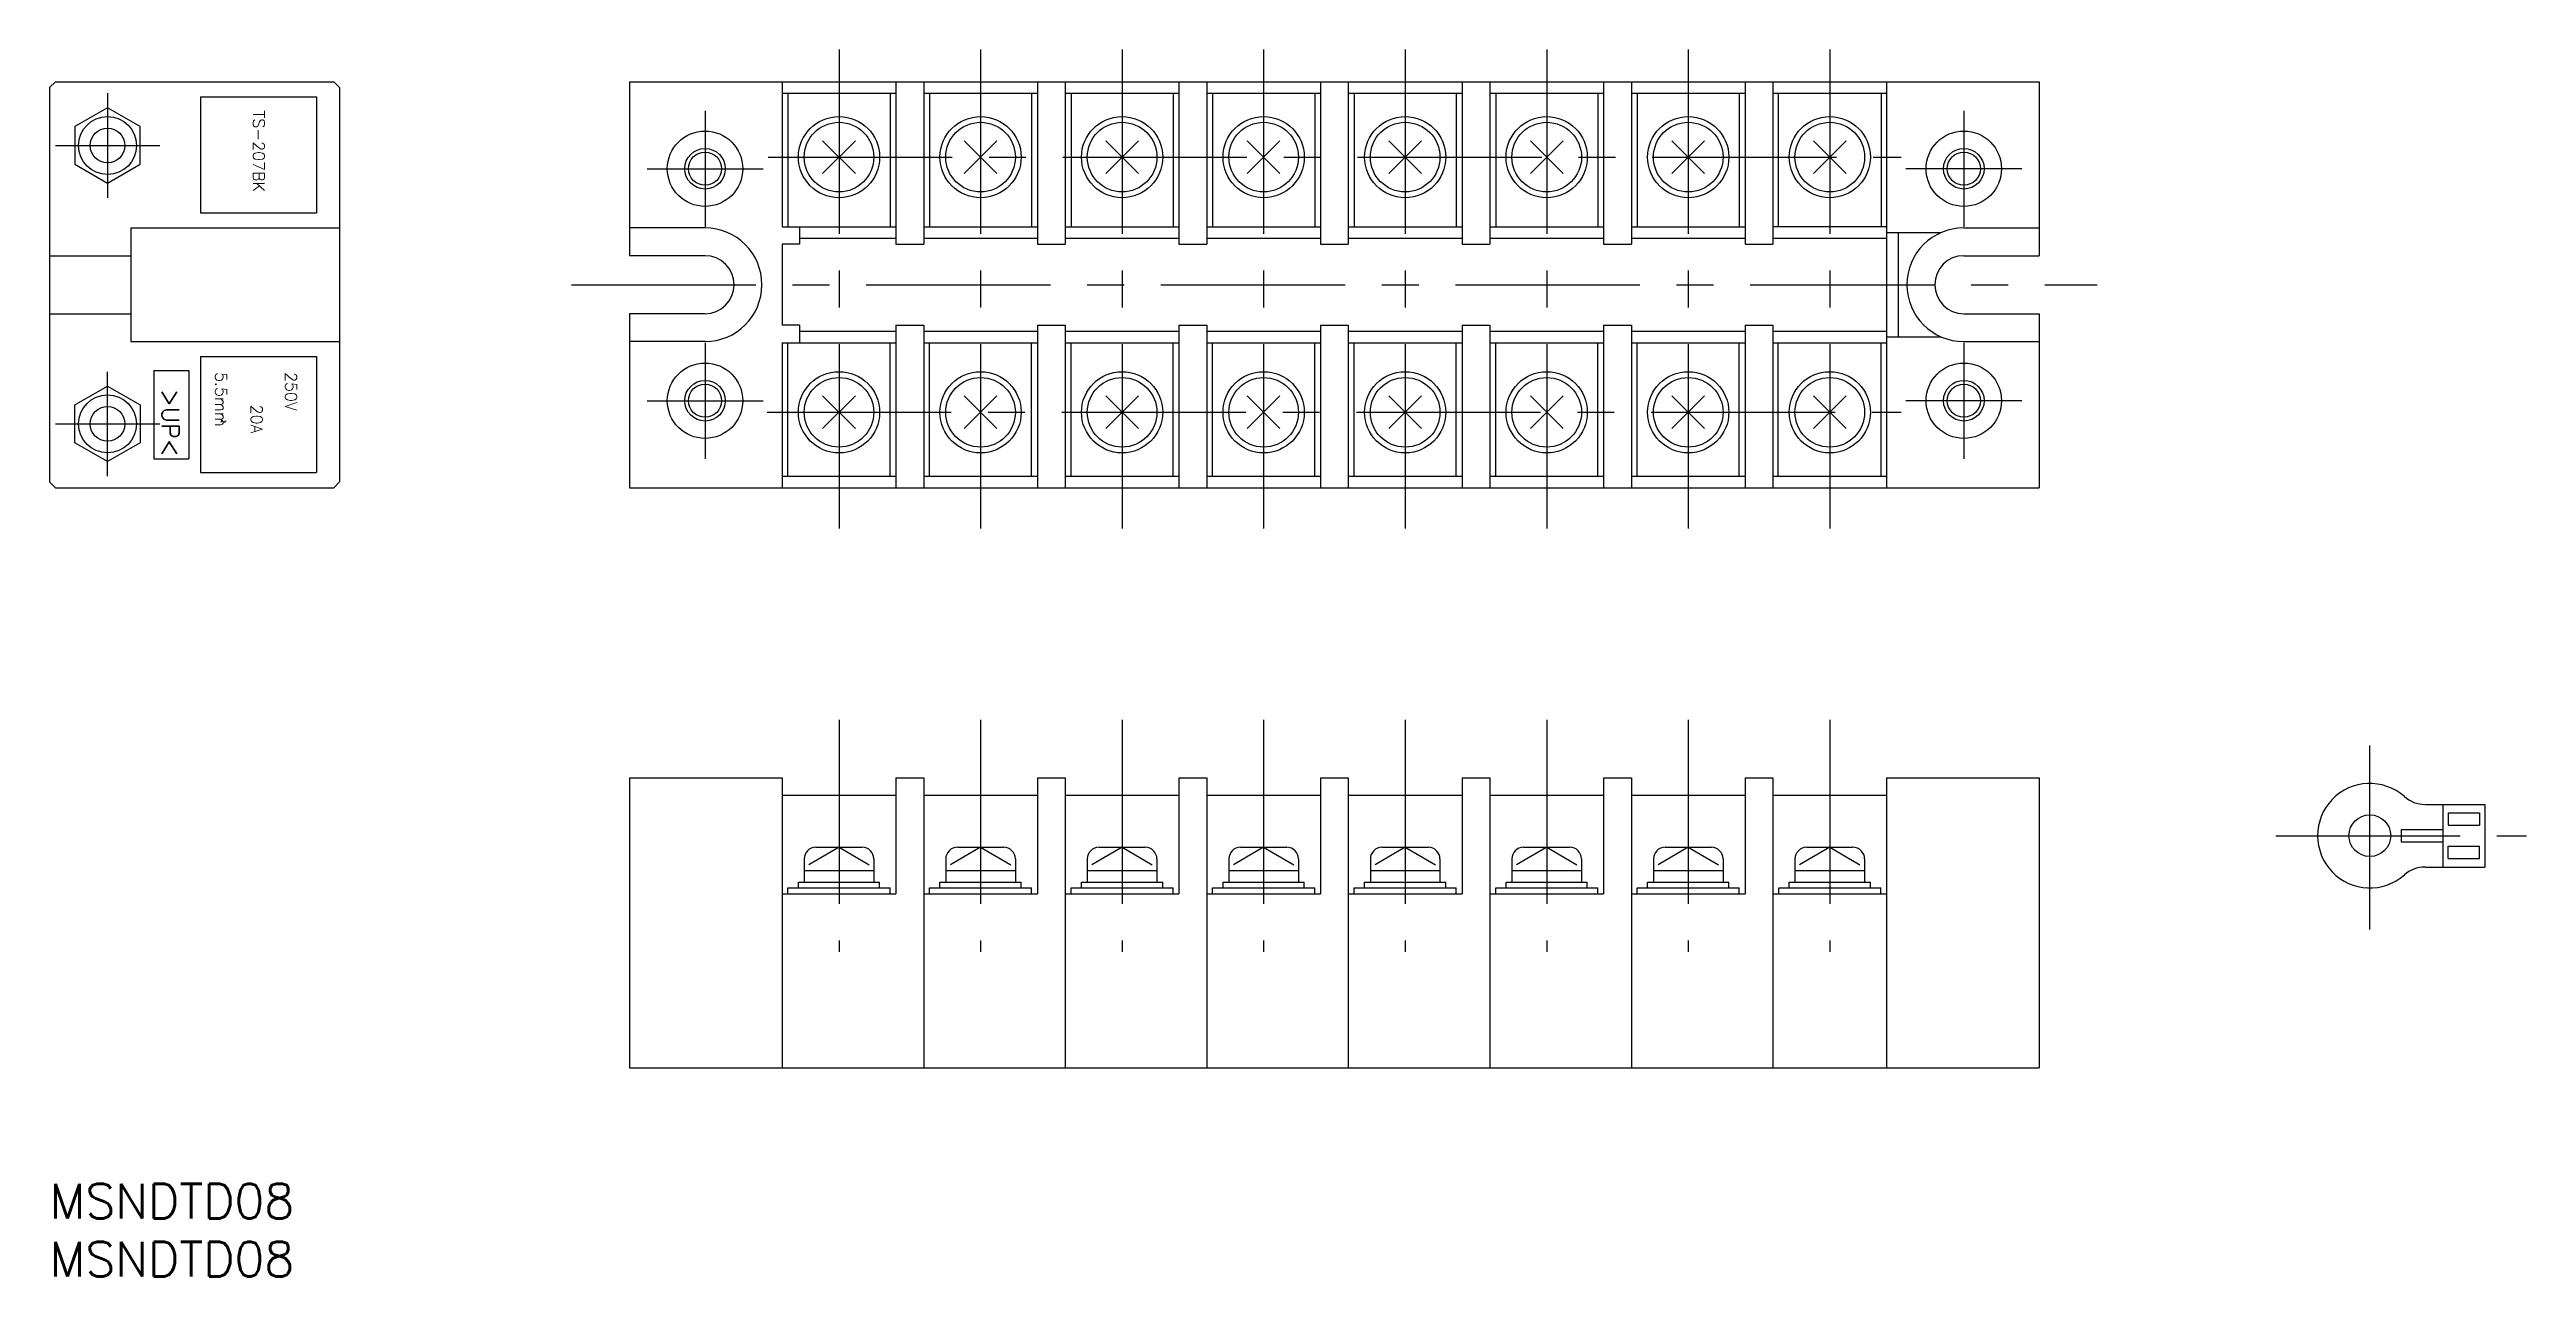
# Model space of a CAD drawing. Extents: x 0 to 214, y -8 to 98.
import ezdxf

# ---------------------------------------------------------------- set-up
doc = ezdxf.new("R2010")
doc.units = 0
doc.header["$LTSCALE"] = 0.5
doc.linetypes.add('CENTER', pattern=[50.8, 31.75, -6.35, 6.35, -6.35])
for name, color, linetype in [('MSM_CENTER', 1, 'CENTER'), ('MSM_CONTINUOUS', 7, 'CONTINUOUS'), ('MSM_NARROW', 5, 'CONTINUOUS'), ('MSM_PART_NUMBER', 7, 'CONTINUOUS')]:
    doc.layers.add(name, color=color, linetype=linetype)
doc.styles.get("Standard").update_dxf_attribs({"font": 'txt.shx', "height": 3, "bigfont": 'bigfont.shx'})

msp = doc.modelspace()

# ---------------------------------------------------------------- linework, layer by layer
at = {"layer": 'MSM_CENTER'}
for p, q in [((68.05, 97.77), (68.05, 55)), ((80.25, 97.77), (80.25, 55)), ((92.45, 97.77), (92.45, 55)), ((104.65, 97.77), (104.65, 55)), ((116.85, 97.77), (116.85, 55)), ((129.05, 97.77), (129.05, 55)), ((141.25, 97.77), (141.25, 55)), ((153.45, 97.77), (153.45, 55)), ((5, 94), (5, 85)), ((56.5, 92.5), (56.5, 82.5)), ((165, 92.5), (165, 82.5)), ((0.5, 89.5), (9.5, 89.5)), ((61.94, 88.5), (159.6, 88.5)), ((51.5, 87.5), (61.5, 87.5)), ((170, 87.5), (160, 87.5)), ((45, 77.5), (176.5, 77.5)), ((56.5, 72.5), (56.5, 62.5)), ((165, 72.5), (165, 62.5)), ((5, 61), (5, 70)), ((51.5, 67.5), (61.5, 67.5)), ((61.85, 66.5), (159.6, 66.5)), ((170, 67.5), (160, 67.5)), ((0.5, 65.5), (9.5, 65.5)), ((68.05, 40), (68.05, 20)), ((80.25, 40), (80.25, 20)), ((92.45, 40), (92.45, 20)), ((104.65, 40), (104.65, 20)), ((116.85, 40), (116.85, 20)), ((129.05, 40), (129.05, 20)), ((141.25, 40), (141.25, 20)), ((153.45, 40), (153.45, 20)), ((200, 21.9), (200, 38.1)), ((191.9, 30), (213.5, 30))]:
    msp.add_line(p, q, dxfattribs=at)
at = {"layer": 'MSM_CONTINUOUS'}
for p, q in [((0.5, 95), (0, 94.5)), ((0, 94.5), (0, 60.5)), ((0.5, 95), (24.5, 95)), ((24.5, 95), (25, 94.5)), ((25, 94.5), (25, 60.5)), ((50, 95), (50, 80)), ((50, 95), (171.5, 95)), ((63.15, 95), (63.15, 82.5)), ((63.15, 94), (72.95, 94)), ((63.65, 94), (63.65, 82.5)), ((72.45, 94), (72.45, 82.5)), ((72.95, 95), (72.95, 81)), ((75.35, 95), (75.35, 81)), ((75.35, 94), (85.15, 94)), ((75.85, 94), (75.85, 82.5)), ((84.65, 94), (84.65, 82.5)), ((85.15, 95), (85.15, 81)), ((87.55, 95), (87.55, 81)), ((87.55, 94), (97.35, 94)), ((88.05, 94), (88.05, 82.5)), ((96.85, 94), (96.85, 82.5)), ((97.35, 95), (97.35, 81)), ((99.75, 95), (99.75, 81)), ((99.75, 94), (109.55, 94)), ((100.25, 94), (100.25, 82.5)), ((109.05, 94), (109.05, 82.5)), ((109.55, 95), (109.55, 81)), ((111.95, 95), (111.95, 81)), ((111.95, 94), (121.75, 94)), ((112.45, 94), (112.45, 82.5)), ((121.25, 94), (121.25, 82.5)), ((121.75, 95), (121.75, 81)), ((124.15, 95), (124.15, 81)), ((124.15, 94), (133.95, 94)), ((124.65, 94), (124.65, 82.5)), ((133.45, 94), (133.45, 82.5)), ((133.95, 95), (133.95, 81)), ((136.35, 95), (136.35, 81)), ((136.35, 94), (146.15, 94)), ((136.85, 94), (136.85, 82.5)), ((145.65, 94), (145.65, 82.5)), ((146.15, 95), (146.15, 81)), ((148.55, 95), (148.55, 81)), ((148.55, 94), (158.35, 94)), ((149.01, 94), (149.01, 82.5)), ((157.88, 94), (157.88, 82.5)), ((158.35, 95), (158.35, 60)), ((171.5, 95), (171.5, 80)), ((5, 92.75), (2.19, 91.13)), ((7.81, 91.13), (5, 92.75)), ((13, 93.7), (23, 93.7)), ((13, 93.7), (13, 83.7)), ((23, 93.7), (23, 83.7)), ((2.19, 91.13), (2.19, 87.88)), ((7.81, 87.88), (7.81, 91.13)), ((69.46, 89.91), (66.64, 87.09)), ((66.64, 89.91), (69.46, 87.09)), ((81.66, 89.91), (78.84, 87.09)), ((78.84, 89.91), (81.66, 87.09)), ((93.86, 89.91), (91.04, 87.09)), ((91.04, 89.91), (93.86, 87.09)), ((106.06, 89.91), (103.24, 87.09)), ((103.24, 89.91), (106.06, 87.09)), ((118.26, 89.91), (115.44, 87.09)), ((115.44, 89.91), (118.26, 87.09)), ((130.46, 89.91), (127.64, 87.09)), ((127.64, 89.91), (130.46, 87.09)), ((142.66, 89.91), (139.84, 87.09)), ((139.84, 89.91), (142.66, 87.09)), ((154.86, 89.91), (152.04, 87.09)), ((152.04, 89.91), (154.86, 87.09)), ((2.19, 87.88), (5, 86.25)), ((5, 86.25), (7.81, 87.88)), ((13, 83.7), (23, 83.7)), ((7, 82.4), (7, 72.6)), ((7, 82.4), (25, 82.4)), ((56.5, 82.4), (50, 82.4)), ((63.15, 82.5), (72.95, 82.5)), ((64.65, 82.5), (64.65, 81)), ((64.65, 81.5), (72.95, 81.5)), ((75.35, 82.5), (85.15, 82.5)), ((75.35, 81.5), (85.15, 81.5)), ((87.55, 82.5), (97.35, 82.5)), ((87.55, 81.5), (97.35, 81.5)), ((99.75, 82.5), (109.55, 82.5)), ((99.75, 81.5), (109.55, 81.5)), ((111.95, 82.5), (121.75, 82.5)), ((111.95, 81.5), (121.75, 81.5)), ((124.15, 82.5), (133.95, 82.5)), ((124.15, 81.5), (133.95, 81.5)), ((136.35, 82.5), (146.15, 82.5)), ((136.35, 81.5), (146.15, 81.5)), ((158.35, 82.5), (148.55, 82.5)), ((148.55, 81.5), (158.35, 81.5)), ((158.35, 82), (163.06, 82)), ((159.35, 82), (159.35, 73)), ((165, 82.4), (171.5, 82.4)), ((0, 80), (7, 80)), ((56.5, 80), (50, 80)), ((64.65, 81), (63.15, 81)), ((63.15, 81), (63.15, 74)), ((72.95, 81), (75.35, 81)), ((85.15, 81), (87.55, 81)), ((97.35, 81), (99.75, 81)), ((109.55, 81), (111.95, 81)), ((121.75, 81), (124.15, 81)), ((133.95, 81), (136.35, 81)), ((146.15, 81), (148.55, 81)), ((165, 80), (171.5, 80)), ((0, 75), (7, 75)), ((56.5, 75), (50, 75)), ((50, 75), (50, 60)), ((165, 75), (171.5, 75)), ((171.5, 75), (171.5, 60)), ((7, 72.6), (25, 72.6)), ((56.5, 72.6), (50, 72.6)), ((64.65, 74), (63.15, 74)), ((64.65, 74), (64.65, 72.5)), ((64.65, 73.5), (72.95, 73.5)), ((72.95, 74), (75.35, 74)), ((72.95, 74), (72.95, 60)), ((75.35, 74), (75.35, 60)), ((75.35, 73.5), (85.15, 73.5)), ((85.15, 74), (87.55, 74)), ((85.15, 74), (85.15, 60)), ((87.55, 74), (87.55, 60)), ((87.55, 73.5), (97.35, 73.5)), ((97.35, 74), (97.35, 60)), ((97.35, 74), (99.75, 74)), ((99.75, 74), (99.75, 60)), ((99.75, 73.5), (109.55, 73.5)), ((109.55, 74), (109.55, 60)), ((109.55, 74), (111.95, 74)), ((111.95, 74), (111.95, 60)), ((111.95, 73.5), (121.75, 73.5)), ((121.75, 74), (121.75, 60)), ((121.75, 74), (124.15, 74)), ((124.15, 74), (124.15, 60)), ((124.15, 73.5), (133.95, 73.5)), ((133.95, 74), (133.95, 60)), ((133.95, 74), (136.35, 74)), ((136.35, 74), (136.35, 60)), ((136.35, 73.5), (146.15, 73.5)), ((146.15, 74), (148.55, 74)), ((146.15, 74), (146.15, 60)), ((148.55, 74), (148.55, 60)), ((148.55, 73.5), (158.35, 73.5)), ((158.35, 73), (163.06, 73)), ((165, 72.6), (171.5, 72.6)), ((13, 71.3), (23, 71.3)), ((13, 71.3), (13, 61.3)), ((23, 71.3), (23, 61.3)), ((63.15, 72.5), (72.95, 72.5)), ((63.15, 72.5), (63.15, 60)), ((63.65, 61), (63.65, 72.5)), ((72.45, 61), (72.45, 72.5)), ((75.35, 72.5), (85.15, 72.5)), ((75.85, 61), (75.85, 72.5)), ((84.65, 61), (84.65, 72.5)), ((87.55, 72.5), (97.35, 72.5)), ((88.05, 61), (88.05, 72.5)), ((96.85, 61), (96.85, 72.5)), ((99.75, 72.5), (109.55, 72.5)), ((100.25, 61), (100.25, 72.5)), ((109.05, 61), (109.05, 72.5)), ((111.95, 72.5), (121.75, 72.5)), ((112.45, 61), (112.45, 72.5)), ((121.25, 61), (121.25, 72.5)), ((124.15, 72.5), (133.95, 72.5)), ((124.65, 61), (124.65, 72.5)), ((133.45, 61), (133.45, 72.5)), ((136.35, 72.5), (146.15, 72.5)), ((136.85, 61), (136.85, 72.5)), ((145.65, 61), (145.65, 72.5)), ((148.55, 72.5), (158.35, 72.5)), ((149.01, 61), (149.01, 72.5)), ((157.88, 61), (157.88, 72.5)), ((2.19, 67.13), (5, 68.75)), ((5, 68.75), (7.81, 67.13)), ((9, 70.1), (12, 70.1)), ((9, 70.1), (9, 62.5)), ((12, 70.1), (12, 62.5)), ((2.19, 63.88), (2.19, 67.13)), ((7.81, 67.13), (7.81, 63.88)), ((69.46, 65.09), (66.64, 67.91)), ((66.64, 65.09), (69.46, 67.91)), ((81.66, 65.09), (78.84, 67.91)), ((78.84, 65.09), (81.66, 67.91)), ((93.86, 65.09), (91.04, 67.91)), ((91.04, 65.09), (93.86, 67.91)), ((106.06, 65.09), (103.24, 67.91)), ((103.24, 65.09), (106.06, 67.91)), ((118.26, 65.09), (115.44, 67.91)), ((115.44, 65.09), (118.26, 67.91)), ((130.46, 65.09), (127.64, 67.91)), ((127.64, 65.09), (130.46, 67.91)), ((142.66, 65.09), (139.84, 67.91)), ((139.84, 65.09), (142.66, 67.91)), ((154.86, 65.09), (152.04, 67.91)), ((152.04, 65.09), (154.86, 67.91)), ((5, 62.25), (2.19, 63.88)), ((7.81, 63.88), (5, 62.25)), ((9, 62.5), (12, 62.5)), ((0, 60.5), (0.5, 60)), ((0.5, 60), (24.5, 60)), ((13, 61.3), (23, 61.3)), ((25, 60.5), (24.5, 60)), ((50, 60), (171.5, 60)), ((63.15, 61), (72.95, 61)), ((75.35, 61), (85.15, 61)), ((87.55, 61), (97.35, 61)), ((99.75, 61), (109.55, 61)), ((111.95, 61), (121.75, 61)), ((124.15, 61), (133.95, 61)), ((136.35, 61), (146.15, 61)), ((148.55, 61), (158.35, 61)), ((50, 35), (50, 10)), ((50, 35), (63.15, 35)), ((63.15, 35), (63.15, 10)), ((72.95, 35), (72.95, 25)), ((72.95, 35), (75.35, 35)), ((75.35, 35), (75.35, 10)), ((85.15, 35), (85.15, 25)), ((85.15, 35), (87.55, 35)), ((87.55, 35), (87.55, 10)), ((97.35, 35), (97.35, 25)), ((97.35, 35), (99.75, 35)), ((99.75, 35), (99.75, 10)), ((109.55, 35), (109.55, 25)), ((109.55, 35), (111.95, 35)), ((111.95, 35), (111.95, 10)), ((121.75, 35), (121.75, 25)), ((121.75, 35), (124.15, 35)), ((124.15, 35), (124.15, 10)), ((133.95, 35), (136.35, 35)), ((133.95, 35), (133.95, 25)), ((136.35, 35), (136.35, 10)), ((146.15, 35), (146.15, 25)), ((146.15, 35), (148.55, 35)), ((148.55, 35), (148.55, 10)), ((158.35, 35), (171.5, 35)), ((158.35, 35), (158.35, 10)), ((171.5, 35), (171.5, 10)), ((63.15, 33.5), (72.95, 33.5)), ((75.35, 33.5), (85.15, 33.5)), ((87.55, 33.5), (97.35, 33.5)), ((99.75, 33.5), (109.55, 33.5)), ((111.95, 33.5), (121.75, 33.5)), ((124.15, 33.5), (133.95, 33.5)), ((136.35, 33.5), (146.15, 33.5)), ((148.55, 33.5), (158.35, 33.5)), ((204.76, 32.7), (209.9, 32.7)), ((206.3, 32.7), (206.3, 27.3)), ((209.9, 32.7), (209.9, 27.3)), ((202.7, 30.54), (206.3, 30.54)), ((202.7, 30.54), (202.7, 29.46)), ((206.75, 31.98), (206.75, 30.9)), ((206.75, 31.98), (209.45, 31.98)), ((206.75, 30.9), (209.45, 30.9)), ((209.45, 31.98), (209.45, 30.9)), ((65.05, 28), (65.05, 26)), ((68.05, 29), (65.45, 27.5)), ((66.05, 29), (70.05, 29)), ((68.05, 29), (70.65, 27.5)), ((71.05, 28), (71.05, 26)), ((77.25, 28), (77.25, 26)), ((80.25, 29), (77.65, 27.5)), ((78.25, 29), (82.25, 29)), ((80.25, 29), (82.85, 27.5)), ((83.25, 28), (83.25, 26)), ((89.45, 28), (89.45, 26)), ((92.45, 29), (89.85, 27.5)), ((90.45, 29), (94.45, 29)), ((92.45, 29), (95.05, 27.5)), ((95.45, 28), (95.45, 26)), ((101.65, 28), (101.65, 26)), ((104.65, 29), (102.05, 27.5)), ((102.65, 29), (106.65, 29)), ((104.65, 29), (107.25, 27.5)), ((107.65, 28), (107.65, 26)), ((113.85, 28), (113.85, 26)), ((116.85, 29), (114.25, 27.5)), ((114.85, 29), (118.85, 29)), ((116.85, 29), (119.45, 27.5)), ((119.85, 28), (119.85, 26)), ((126.05, 28), (126.05, 26)), ((129.05, 29), (126.45, 27.5)), ((127.05, 29), (131.05, 29)), ((129.05, 29), (131.65, 27.5)), ((132.05, 28), (132.05, 26)), ((138.25, 28), (138.25, 26)), ((141.25, 29), (138.65, 27.5)), ((139.25, 29), (143.25, 29)), ((141.25, 29), (143.85, 27.5)), ((144.25, 28), (144.25, 26)), ((150.45, 28), (150.45, 26)), ((153.45, 29), (150.85, 27.5)), ((151.45, 29), (155.45, 29)), ((153.45, 29), (156.05, 27.5)), ((156.45, 28), (156.45, 26)), ((202.7, 29.46), (206.3, 29.46)), ((206.75, 28.02), (206.75, 29.1)), ((206.75, 29.1), (209.45, 29.1)), ((206.75, 28.02), (209.45, 28.02)), ((209.45, 28.02), (209.45, 29.1)), ((64.55, 25.5), (64.55, 26)), ((64.55, 26), (71.55, 26)), ((65.05, 27), (71.05, 27)), ((71.55, 25.5), (71.55, 26)), ((76.75, 26), (83.75, 26)), ((76.75, 25.5), (76.75, 26)), ((77.25, 27), (83.25, 27)), ((83.75, 25.5), (83.75, 26)), ((88.95, 26), (95.95, 26)), ((88.95, 25.5), (88.95, 26)), ((89.45, 27), (95.45, 27)), ((95.95, 25.5), (95.95, 26)), ((101.15, 26), (108.15, 26)), ((101.15, 25.5), (101.15, 26)), ((101.65, 27), (107.65, 27)), ((108.15, 25.5), (108.15, 26)), ((113.35, 26), (120.35, 26)), ((113.35, 25.5), (113.35, 26)), ((113.85, 27), (119.85, 27)), ((120.35, 25.5), (120.35, 26)), ((125.55, 26), (132.55, 26)), ((125.55, 25.5), (125.55, 26)), ((126.05, 27), (132.05, 27)), ((132.55, 25.5), (132.55, 26)), ((137.75, 26), (144.75, 26)), ((137.75, 25.5), (137.75, 26)), ((138.25, 27), (144.25, 27)), ((144.75, 25.5), (144.75, 26)), ((149.95, 26), (156.95, 26)), ((149.95, 25.5), (149.95, 26)), ((150.45, 27), (156.45, 27)), ((156.95, 25.5), (156.95, 26)), ((204.76, 27.3), (209.9, 27.3)), ((63.15, 25), (72.95, 25)), ((63.65, 25), (63.65, 25.5)), ((63.65, 25.5), (72.45, 25.5)), ((72.45, 25), (72.45, 25.5)), ((75.35, 25), (85.15, 25)), ((75.85, 25.5), (84.65, 25.5)), ((75.85, 25), (75.85, 25.5)), ((84.65, 25), (84.65, 25.5)), ((87.55, 25), (97.35, 25)), ((88.05, 25.5), (96.85, 25.5)), ((88.05, 25), (88.05, 25.5)), ((96.85, 25), (96.85, 25.5)), ((99.75, 25), (109.55, 25)), ((100.25, 25.5), (109.05, 25.5)), ((100.25, 25), (100.25, 25.5)), ((109.05, 25), (109.05, 25.5)), ((111.95, 25), (121.75, 25)), ((112.45, 25.5), (121.25, 25.5)), ((112.45, 25), (112.45, 25.5)), ((121.25, 25), (121.25, 25.5)), ((124.15, 25), (133.95, 25)), ((124.65, 25.5), (133.45, 25.5)), ((124.65, 25), (124.65, 25.5)), ((133.45, 25), (133.45, 25.5)), ((136.35, 25), (146.15, 25)), ((136.85, 25.5), (145.65, 25.5)), ((136.85, 25), (136.85, 25.5)), ((145.65, 25), (145.65, 25.5)), ((148.55, 25), (158.35, 25)), ((149.05, 25.5), (157.85, 25.5)), ((149.05, 25), (149.05, 25.5)), ((157.85, 25), (157.85, 25.5)), ((50, 10), (171.5, 10))]:
    msp.add_line(p, q, dxfattribs=at)
for centre, radius in [((5, 89.5), 2.5), ((68.05, 88.5), 3.5), ((80.25, 88.5), 3.5), ((92.45, 88.5), 3.5), ((104.65, 88.5), 3.5), ((116.85, 88.5), 3.5), ((129.05, 88.5), 3.5), ((141.25, 88.5), 3.5), ((153.45, 88.5), 3.5), ((5, 89.5), 1.5), ((56.5, 87.5), 3.25), ((68.05, 88.5), 3), ((80.25, 88.5), 3), ((92.45, 88.5), 3), ((104.65, 88.5), 3), ((116.85, 88.5), 3), ((129.05, 88.5), 3), ((141.25, 88.5), 3), ((153.45, 88.5), 3), ((165, 87.5), 3.25), ((56.5, 87.5), 1.43), ((165, 87.5), 1.43), ((56.5, 67.5), 3.25), ((165, 67.5), 3.25), ((56.5, 67.5), 1.43), ((68.05, 66.5), 3.5), ((68.05, 66.5), 3), ((80.25, 66.5), 3.5), ((80.25, 66.5), 3), ((92.45, 66.5), 3.5), ((92.45, 66.5), 3), ((104.65, 66.5), 3.5), ((104.65, 66.5), 3), ((116.85, 66.5), 3.5), ((116.85, 66.5), 3), ((129.05, 66.5), 3.5), ((129.05, 66.5), 3), ((141.25, 66.5), 3.5), ((141.25, 66.5), 3), ((153.45, 66.5), 3.5), ((153.45, 66.5), 3), ((165, 67.5), 1.43), ((5, 65.5), 2.5), ((5, 65.5), 1.5), ((200, 30), 1.8)]:
    msp.add_circle(centre, radius, dxfattribs=at)
for centre, radius, start, end in [((56.5, 77.5), 4.9, 270, 90), ((165, 77.5), 4.9, 90, 270), ((56.5, 77.5), 2.5, 270, 90), ((165, 77.5), 2.5, 90, 270), ((200, 30), 4.5, 48.5904, 311.4096), ((204.76, 35.4), 2.7, 228.5904, 270), ((66.05, 28), 1, 90, 180), ((70.05, 28), 1, 0, 90), ((78.25, 28), 1, 90, 180), ((82.25, 28), 1, 0, 90), ((90.45, 28), 1, 90, 180), ((94.45, 28), 1, 0, 90), ((102.65, 28), 1, 90, 180), ((106.65, 28), 1, 0, 90), ((114.85, 28), 1, 90, 180), ((118.85, 28), 1, 0, 90), ((127.05, 28), 1, 90, 180), ((131.05, 28), 1, 0, 90), ((139.25, 28), 1, 90, 180), ((143.25, 28), 1, 0, 90), ((151.45, 28), 1, 90, 180), ((155.45, 28), 1, 0, 90), ((204.76, 24.6), 2.7, 90, 131.4096)]:
    msp.add_arc(centre, radius, start, end, dxfattribs=at)
at = {"layer": 'MSM_NARROW'}
for centre in [(56.5, 87.5), (165, 87.5), (56.5, 67.5), (165, 67.5)]:
    msp.add_circle(centre, 1.75, dxfattribs=at)

# ---------------------------------------------------------------- texts
at = {"layer": 'MSM_PART_NUMBER'}
for s, height, p in [('TS-207BK', 1, (17.54, 92.53)), ('5.5mm', 1, (14.29, 69.97)), ('250V', 1, (20.32, 69.97)), ('>UP<', 1.5, (9.68, 68.52)), ('20A', 1, (17.36, 67.16))]:
    msp.add_text(s, height=height, rotation=270, dxfattribs=at).set_placement(p)
at = {"layer": 'MSM_PART_NUMBER', "width": 0.4}
msp.add_text('2', height=0.4, rotation=270, dxfattribs=at).set_placement((14.8, 65.79))
at = {"layer": 'MSM_PART_NUMBER'}
for p in [(0, -3), (0, -8)]:
    msp.add_text('MSNDTD08', height=3, dxfattribs=at).set_placement(p)

doc.saveas('drawing.dxf')
